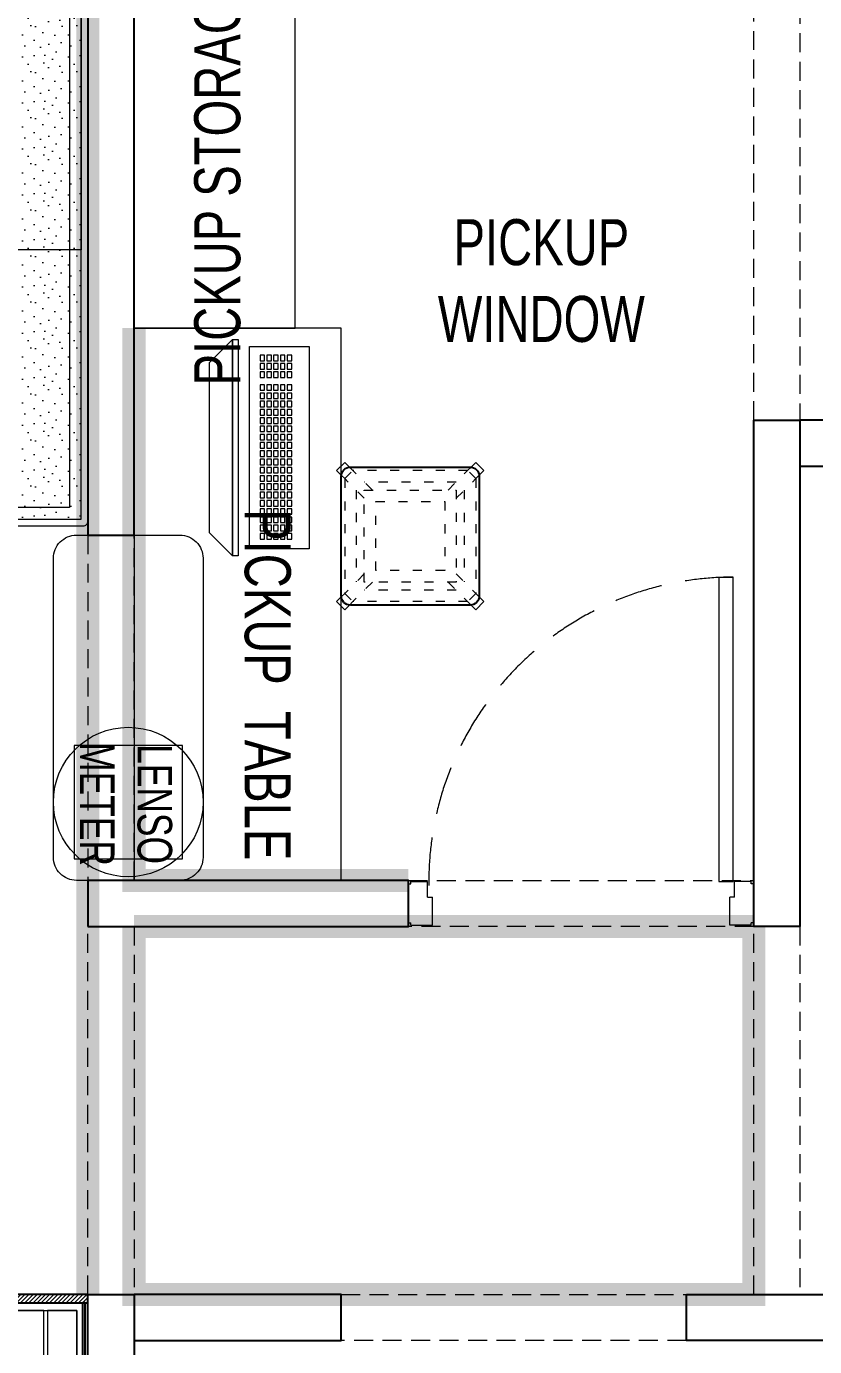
# Model space of a CAD drawing. Header units: feet. Extents: x 2256883 to 2267705, y -6058294 to -6051474.
# Drawn here: x 2264375 to 2266087, y -6056638 to -6053769 of the extents above; entities that cross this region are included whole.
import ezdxf

# ---------------------------------------------------------------- set-up
doc = ezdxf.new("R2010")
doc.units = ezdxf.units.FT
doc.header["$LTSCALE"] = 33
doc.header["$MEASUREMENT"] = 0
for name, pattern in [('a_p6_plan_L18$0$HIDDEN', [0.375, 0.25, -0.125]), ('ACAD_ISO03W100', [30, 12, -18]), ('HIDDEN2', [4.7625, 3.175, -1.5875])]:
    doc.linetypes.add(name, pattern=pattern)
for name, color, linetype, lineweight in [('Door', 2, 'Continuous', 13), ('LENS-CURTAIN', 5, 'a_p6_plan_L18$0$HIDDEN', 9), ('LENS-DOOR', 34, 'Continuous', 20), ('LENS-HATCH', 251, 'Continuous', 5), ('LENS-PARTITION', 21, 'Continuous', 25), ('LENS-TEXT', 31, 'Continuous', 5), ('LENS_TEXT', 31, 'Continuous', 5), ('LK-EQPMT', 3, 'Continuous', 18), ('LK-FF&E FLOOR', 1, 'Continuous', 9), ('LK-FF&E WALL', 1, 'Continuous', 9), ('LK-FLUTTED FINISH', 20, 'Continuous', 30), ('LK-IT', 3, 'Continuous', 18), ('LK-TILES FINISH', 251, 'Continuous', 5), ('LN-ELEVATION-1', 81, 'Continuous', 25), ('LN-ELEVATION-2', 103, 'Continuous', 20), ('LN-ELEVATION-3', 125, 'Continuous', 18), ('LN-ELEVATION-5', 167, 'Continuous', 5), ('LN-HATCH', 251, 'Continuous', 0)]:
    doc.layers.add(name, color=color, linetype=linetype, lineweight=lineweight)
doc.layers.add('LAMINATE FINISH', color=80, linetype='Continuous')
doc.styles.add('LK TXT', font='GILC____.TTF', dxfattribs={"height": 100})
doc.styles.get("Standard").update_dxf_attribs({"font": 'GILC____.TTF'})
pattern_1 = [(45, (7858558.917, 3503823.203), (-4.4901280605, 4.4901280605), [])]

# ---------------------------------------------------------------- blocks, each defined once
blk = doc.blocks.new('CLENS 600 TYPE 6')
at = {"layer": 'LN-ELEVATION-1', "ltscale": 0.5}
blk.add_lwpolyline([(130, -225), (-130, -225, -0.414214), (-150, -205), (-150, 55, -0.414214), (-130, 75), (130, 75, -0.414214), (150, 55), (150, -205, -0.414214)], format="xyb", close=True, dxfattribs=at)
at = {"layer": 'LN-ELEVATION-3', "linetype": 'ACAD_ISO03W100', "ltscale": 0.05}
for p, q in [((-82.3, 25), (-124.7, 67.4)), ((124.7, 67.4), (-124.7, 67.4)), ((82.3, 25), (124.7, 67.4)), ((-100, 7.3), (-142.4, 49.7)), ((-142.4, -199.7), (-142.4, 49.7)), ((99.7, 42.4), (-99.7, 42.4)), ((100, 7.3), (142.4, 49.7)), ((142.4, -199.7), (142.4, 49.7)), ((-117.4, -174.7), (-117.4, 24.7)), ((117.4, -174.7), (117.4, 24.7)), ((-100, -157.3), (-142.4, -199.7)), ((100, -157.3), (142.4, -199.7)), ((-82.3, -175), (-124.7, -217.4)), ((99.7, -192.4), (-99.7, -192.4)), ((82.3, -175), (124.7, -217.4)), ((124.7, -217.4), (-124.7, -217.4))]:
    blk.add_line(p, q, dxfattribs=at)
for points in [[(-132.2, 74.9), (-124.7, 67.4), (-142.4, 49.7), (-149.9, 57.2)], [(132.2, 74.9), (124.7, 67.4), (142.4, 49.7), (149.9, 57.2)], [(-132.2, -224.9), (-124.7, -217.4), (-142.4, -199.7), (-149.9, -207.2)], [(132.2, -224.9), (124.7, -217.4), (142.4, -199.7), (149.9, -207.2)]]:
    blk.add_lwpolyline(points, dxfattribs=at)
for points in [[(100, -175), (-100, -175), (-100, 25), (100, 25)], [(75, -150), (-75, -150), (-75, 0), (75, 0)]]:
    blk.add_lwpolyline(points, close=True, dxfattribs=at)
at = {"layer": 'LN-ELEVATION-5', "ltscale": 0.5}
for points in [[(-149.9, 57.2), (-160.1, 67.4), (-142.4, 85.1), (-132.2, 74.9)], [(149.9, 57.2), (160.1, 67.4), (142.4, 85.1), (132.2, 74.9)], [(-149.9, -207.2), (-160.1, -217.4), (-142.4, -235.1), (-132.2, -224.9)], [(149.9, -207.2), (160.1, -217.4), (142.4, -235.1), (132.2, -224.9)]]:
    blk.add_lwpolyline(points, dxfattribs=at)
blk = doc.blocks.new('*U28')
at = {"layer": 'LK-EQPMT', "ltscale": 12}
blk.add_lwpolyline([(6, 4.9), (-6, 4.9), (-6, -4.9), (6, -4.9)], close=True, dxfattribs=at)
blk = doc.blocks.new('*U29')
at = {"color": 0, "linetype": 'ByBlock', "lineweight": -2}
for p in [(0, 0), (18, 0), (35.9, 0), (53.9, 0), (71.8, 0), (89.8, 0), (107.8, 0), (125.7, 0), (143.7, 0), (161.6, 0), (179.6, 0), (197.6, 0), (215.5, 0), (233.5, 0), (251.4, 0), (269.4, 0), (287.4, 0), (305.3, 0), (323.3, 0), (0, -14.7), (0, -29.5), (18, -14.7), (18, -29.5), (35.9, -14.7), (35.9, -29.5), (53.9, -14.7), (53.9, -29.5), (71.8, -14.7), (71.8, -29.5), (89.8, -14.7), (89.8, -29.5), (107.8, -14.7), (107.8, -29.5), (125.7, -14.7), (125.7, -29.5), (143.7, -14.7), (143.7, -29.5), (161.6, -14.7), (161.6, -29.5), (179.6, -14.7), (179.6, -29.5), (197.6, -14.7), (197.6, -29.5), (215.5, -14.7), (215.5, -29.5), (233.5, -14.7), (233.5, -29.5), (251.4, -14.7), (251.4, -29.5), (269.4, -14.7), (269.4, -29.5), (287.4, -14.7), (287.4, -29.5), (305.3, -14.7), (305.3, -29.5), (323.3, -14.7), (323.3, -29.5), (0, -44.2), (0, -59), (18, -44.2), (18, -59), (35.9, -44.2), (35.9, -59), (53.9, -44.2), (53.9, -59), (71.8, -44.2), (71.8, -59), (89.8, -44.2), (89.8, -59), (107.8, -44.2), (107.8, -59), (125.7, -44.2), (125.7, -59), (143.7, -44.2), (143.7, -59), (161.6, -44.2), (161.6, -59), (179.6, -44.2), (179.6, -59), (197.6, -44.2), (197.6, -59), (215.5, -44.2), (215.5, -59), (233.5, -44.2), (233.5, -59), (251.4, -44.2), (251.4, -59), (269.4, -44.2), (269.4, -59), (287.4, -44.2), (287.4, -59), (305.3, -44.2), (305.3, -59), (323.3, -44.2), (323.3, -59)]:
    blk.add_blockref('*U28', p, dxfattribs=at)
blk = doc.blocks.new('*U26')
at = {"layer": 'LK-EQPMT', "ltscale": 12}
blk.add_lwpolyline([(6, 4.9), (-6, 4.9), (-6, -4.9), (6, -4.9)], close=True, dxfattribs=at)
blk = doc.blocks.new('*U27')
at = {"color": 0, "linetype": 'ByBlock', "lineweight": -2}
for p in [(0, 0), (18, 0), (35.9, 0), (0, -14.7), (0, -29.5), (18, -14.7), (18, -29.5), (35.9, -14.7), (35.9, -29.5), (0, -44.2), (0, -59), (18, -44.2), (18, -59), (35.9, -44.2), (35.9, -59)]:
    blk.add_blockref('*U26', p, dxfattribs=at)
blk = doc.blocks.new('*U20')
at = {"ltscale": 12}
blk.add_lwpolyline([(8, 0), (8, 129.1), (448, 129.1), (448, 0)], close=True, dxfattribs=at)
for name, p in [('*U29', (35.2, 101.6)), ('*U27', (386.6, 101.6))]:
    blk.add_blockref(name, p)
blk = doc.blocks.new('Pickup table PC')
at = {"layer": 'LN-ELEVATION-2', "ltscale": 0.5}
for points in [[(470, 50), (0, 50), (0, 62), (470, 62)], [(420, 0), (50, 0), (0, 50), (470, 50)]]:
    blk.add_lwpolyline(points, close=True, dxfattribs=at)
blk = doc.blocks.new('VC HD 1010')
at = {"layer": 'LN-HATCH', "ltscale": 0.5}
h = blk.add_hatch(dxfattribs=at)
h.set_pattern_fill('ANSI31', color=256, scale=2)
h.set_pattern_definition([(45, (3761554.586, 1795022.936), (-4.490128061, 4.490128061), [])])
h.paths.add_polyline_path([(-505.2, 24), (-505.2, -166), (-499.2, -166), (-499.2, -176), (-505.2, -176), (-505.2, -220), (-487.2, -220), (-487.2, 24)])
h = blk.add_hatch(dxfattribs=at)
h.set_pattern_fill('ANSI31', color=256, scale=2)
h.set_pattern_definition(pattern_1)
h.paths.add_polyline_path([(504.8, 24), (504.8, -166), (498.8, -166), (498.8, -176), (504.8, -176), (504.8, -220), (486.8, -220), (486.8, 24)])
h = blk.add_hatch(dxfattribs=at)
h.set_pattern_fill('ANSI31', color=256, scale=2)
h.set_pattern_definition([(45, (7858741.917, 3503823.203), (-4.4901280605, 4.4901280605), [])])
h.paths.add_polyline_path([(-470.2, -220), (-470.2, -226), (-505.2, -226), (-505.2, -220)])
h = blk.add_hatch(dxfattribs=at)
h.set_pattern_fill('ANSI31', color=256, scale=2)
h.set_pattern_definition(pattern_1)
h.paths.add_polyline_path([(476.8, -220), (476.8, -226), (511.8, -226), (511.8, -220)])
at = {"layer": 'LN-ELEVATION-1', "ltscale": 0.5}
for points in [[(-505.2, 24), (-505.2, -166), (-499.2, -166), (-499.2, -176), (-505.2, -176), (-505.2, -220), (-487.2, -220), (-487.2, 24)], [(486.8, 12), (-487.2, 12), (-487.2, 18), (486.8, 18)], [(504.8, 24), (504.8, -166), (498.8, -166), (498.8, -176), (504.8, -176), (504.8, -220), (486.8, -220), (486.8, 24)], [(-470.2, -220), (-470.2, -226), (-505.2, -226), (-505.2, -220)], [(469.8, -220), (469.8, -226), (504.8, -226), (504.8, -220)]]:
    blk.add_lwpolyline(points, close=True, dxfattribs=at)
at = {"layer": 'LN-ELEVATION-2', "ltscale": 0.5}
blk.add_lwpolyline([(470.2, 0), (-470.2, 0), (-470.2, -208), (470.2, -208)], close=True, dxfattribs=at)
at = {"layer": 'LN-ELEVATION-3', "ltscale": 0.5}
for p, q in [((-487.2, 24), (486.8, 24)), ((-470.2, -220), (469.8, -220)), ((469.8, -226), (-470.2, -226))]:
    blk.add_line(p, q, dxfattribs=at)
for points in [[(-470.2, 0), (-288.5, 0), (-288.5, -64), (-470.2, -64)], [(-280.5, 0), (-98.8, 0), (-98.8, -64), (-280.5, -64)], [(-90.8, 0), (90.8, 0), (90.8, -64), (-90.8, -64)], [(98.8, 0), (280.5, 0), (280.5, -64), (98.8, -64)], [(288.5, 0), (470.2, 0), (470.2, -64), (288.5, -64)], [(-470.2, -136), (-288.5, -136), (-288.5, -72), (-470.2, -72)], [(-280.5, -72), (-98.8, -72), (-98.8, -136), (-280.5, -136)], [(-90.8, -72), (90.8, -72), (90.8, -136), (-90.8, -136)], [(98.8, -72), (280.5, -72), (280.5, -136), (98.8, -136)], [(288.5, -72), (470.2, -72), (470.2, -136), (288.5, -136)], [(-470.2, -144), (-288.5, -144), (-288.5, -208), (-470.2, -208)], [(-280.5, -144), (-98.8, -144), (-98.8, -208), (-280.5, -208)], [(-90.8, -144), (90.8, -144), (90.8, -208), (-90.8, -208)], [(98.8, -144), (280.5, -144), (280.5, -208), (98.8, -208)], [(288.5, -144), (470.2, -144), (470.2, -208), (288.5, -208)]]:
    blk.add_lwpolyline(points, close=True, dxfattribs=at)
blk = doc.blocks.new('*U52')
at = {"layer": 'LENS-DOOR'}
for p, q in [((548121.7, 1779235.3), (548121.7, 1778573.8)), ((548121.7, 1779235.3), (548153, 1779235.3)), ((548153, 1778573.8), (548153, 1779235.3)), ((547447.3, 1778568.6), (547452.5, 1778568.6)), ((547447.3, 1778484.1), (547447.3, 1778568.6)), ((547452.5, 1778573.8), (547488.9, 1778573.8)), ((547452.5, 1778568.6), (547452.5, 1778573.8)), ((547488.9, 1778539.9), (547488.9, 1778573.8)), ((548121.7, 1778573.8), (548153, 1778573.8)), ((548192.1, 1778573.8), (548155.6, 1778573.8)), ((548155.6, 1778539.9), (548155.6, 1778573.8)), ((548192.1, 1778568.6), (548192.1, 1778573.8)), ((548197.3, 1778568.6), (548192.1, 1778568.6)), ((548197.3, 1778484.1), (548197.3, 1778568.6)), ((547488.9, 1778539.9), (547499.3, 1778539.9)), ((547499.3, 1778478.9), (547499.3, 1778539.9)), ((548145.2, 1778478.9), (548145.2, 1778539.9)), ((548155.6, 1778539.9), (548145.2, 1778539.9)), ((547447.3, 1778484.1), (547452.5, 1778484.1)), ((547452.5, 1778478.9), (547452.5, 1778484.1)), ((547452.5, 1778478.9), (547499.3, 1778478.9)), ((548192.1, 1778478.9), (548145.2, 1778478.9)), ((548192.1, 1778478.9), (548192.1, 1778484.1)), ((548197.3, 1778484.1), (548192.1, 1778484.1))]:
    blk.add_line(p, q, dxfattribs=at)
at = {"layer": 'LENS-DOOR', "color": 7, "linetype": 'HIDDEN2'}
blk.add_ellipse((548153, 1778573.8), major_axis=(-661.5, 0), ratio=1, start_param=-1.570791, end_param=0.051209, dxfattribs=at)
blk = doc.blocks.new('2 seater bench')
at = {"layer": 'LENS-HATCH', "lineweight": 0}
h = blk.add_hatch(dxfattribs=at)
h.set_pattern_fill('STIP1', color=177, scale=100, angle=270, pattern_type=2)
h.set_pattern_definition([(270, (6617251.08, -170421.61), (100, -2e-13), [0, -100]), (270, (6617235.08, -170433.61), (100, -2e-13), [0, -100]), (270, (6617211.08, -170428.61), (100, -2e-13), [0, -100]), (270, (6617188.08, -170463.61), (100, -2e-13), [0, -100]), (270, (6617224.08, -170460.61), (100, -2e-13), [0, -100]), (270, (6617248.08, -170487.61), (100, -2e-13), [0, -100]), (270, (6617255.08, -170452.61), (100, -2e-13), [0, -100]), (270, (6617214.08, -170494.61), (100, -2e-13), [0, -100]), (270, (6617182.08, -170489.61), (100, -2e-13), [0, -100]), (270, (6617167.08, -170415.61), (100, -2e-13), [0, -100]), (270, (6617187.08, -170433.61), (100, -2e-13), [0, -100]), (270, (6617168.08, -170447.61), (100, -2e-13), [0, -100]), (270, (6617232.08, -170508.61), (100, -2e-13), [0, -100]), (270, (6617207.08, -170476.61), (100, -2e-13), [0, -100]), (270, (6617240.08, -170468.61), (100, -2e-13), [0, -100]), (270, (6617231.08, -170485.61), (100, -2e-13), [0, -100]), (270, (6617204.08, -170449.61), (100, -2e-13), [0, -100]), (270, (6617258.08, -170477.61), (100, -2e-13), [0, -100]), (270, (6617199.08, -170508.61), (100, -2e-13), [0, -100]), (270, (6617169.08, -170505.61), (100, -2e-13), [0, -100])])
h.paths.add_polyline_path([(585, 210), (0, 210), (0, -210), (585, -210)])
h.paths.add_polyline_path([(0, 245), (0, -210)])
h.paths.add_polyline_path([(-585, 210), (0, 210), (0, -210), (-585, -210)])
at = {"layer": 'LN-ELEVATION-2', "ltscale": 0.5}
for points in [[(-585, 210), (0, 210), (0, -210), (-585, -210)], [(585, 210), (0, 210), (0, -210), (585, -210)]]:
    blk.add_lwpolyline(points, close=True, dxfattribs=at)
at = {"layer": 'LN-ELEVATION-5', "ltscale": 0.5}
blk.add_lwpolyline([(590, 225), (-590, 225, 0.414214), (-600, 215), (-600, -215, 0.414214), (-590, -225), (590, -225, 0.414214), (600, -215), (600, 215, 0.414214)], format="xyb", close=True, dxfattribs=at)
blk.add_lwpolyline([(585, 210), (-585, 210), (-585, -210), (585, -210)], close=True, dxfattribs=at)
at = {"layer": 'LN-ELEVATION-5', "linetype": 'HIDDEN2', "ltscale": 11}
blk.add_lwpolyline([(-560, 185), (560, 185), (560, -185), (-560, -185)], close=True, dxfattribs=at)

msp = doc.modelspace()

# ---------------------------------------------------------------- linework, layer by layer
at = {"layer": 'LAMINATE FINISH', "color": 85, "linetype": 'ACAD_ISO03W100', "ltscale": 0.05, "const_width": 50}
msp.add_lwpolyline([(2265954.6, -6055724.4), (2265204.6, -6055724.4)], dxfattribs=at)
at = {"layer": 'LENS-CURTAIN', "ltscale": 5}
for points in [[(2265954.6, -6054624.4), (2265954.6, -6053659.9), (2266054.6, -6053659.9), (2266054.6, -6054624.4)], [(2264608.5, -6055624.4), (2264608.5, -6054874.4), (2264508.5, -6054874.4), (2264508.5, -6055624.4)], [(2265954.6, -6055724.4), (2265204.6, -6055724.4), (2265204.6, -6055624.4), (2265954.6, -6055624.4)], [(2264508.5, -6056524.4), (2264508.5, -6055724.4), (2264608.5, -6055724.4), (2264608.5, -6056524.4)], [(2265954.6, -6056524.4), (2265954.6, -6055724.4), (2266054.6, -6055724.4), (2266054.6, -6056524.4)], [(2265058.5, -6056524.4), (2265808.5, -6056524.4), (2265808.5, -6056624.4), (2265058.5, -6056624.4)]]:
    msp.add_lwpolyline(points, close=True, dxfattribs=at)
at = {"layer": 'LENS-PARTITION'}
for points in [[(2264508.5, -6051627), (2264508.5, -6054874.4), (2264608.5, -6054874.4), (2264608.5, -6051627)], [(2266054.6, -6055724.4), (2265954.6, -6055724.4), (2265954.6, -6054624.4), (2266054.6, -6054624.4)], [(2266054.6, -6054724.4), (2267554.6, -6054724.4), (2267554.6, -6054624.4), (2266054.6, -6054624.4)], [(2264508.5, -6055724.4), (2265204.6, -6055724.4), (2265204.6, -6055624.4), (2264508.5, -6055624.4)], [(2264608.5, -6057534.4), (2264508.5, -6057534.4), (2264508.5, -6056524.4), (2264608.5, -6056524.4)], [(2264608.5, -6056624.4), (2265058.5, -6056624.4), (2265058.5, -6056524.4), (2264608.5, -6056524.4)], [(2265808.5, -6056524.4), (2267554.6, -6056524.4), (2267554.6, -6056624.4), (2265808.5, -6056624.4)]]:
    msp.add_lwpolyline(points, close=True, dxfattribs=at)
at = {"layer": 'LK-EQPMT'}
msp.add_lwpolyline([(2264478.5, -6055577.3), (2264713.5, -6055577.3), (2264713.5, -6055331.3), (2264478.5, -6055331.3)], close=True, dxfattribs=at)
at = {"layer": 'LK-FF&E WALL'}
for points in [[(2264958.5, -6053524.4), (2264608.5, -6053524.4), (2264608.5, -6054424.4), (2264958.5, -6054424.4)], [(2264608.5, -6054424.4), (2264608.5, -6055624.4), (2265058.5, -6055624.4), (2265058.5, -6054424.4)]]:
    msp.add_lwpolyline(points, close=True, dxfattribs=at)
msp.add_lwpolyline([(2264483.5, -6054874.4), (2264708.5, -6054874.4, -0.414214), (2264758.5, -6054924.4), (2264758.5, -6055574.4, -0.414214), (2264708.5, -6055624.4), (2264483.5, -6055624.4, -0.414214), (2264433.5, -6055574.4), (2264433.5, -6054924.4, -0.414214)], format="xyb", close=True, dxfattribs=at)
msp.add_circle((2264596, -6055454.3), 162.5, dxfattribs=at)
at = {"layer": 'LK-FLUTTED FINISH', "linetype": 'ACAD_ISO03W100', "ltscale": 0.05, "const_width": 50}
msp.add_lwpolyline([(2264508.5, -6053654.3), (2264508.5, -6056524.4)], dxfattribs=at)
at = {"layer": 'LK-TILES FINISH', "color": 212, "linetype": 'ACAD_ISO03W100', "ltscale": 0.05, "const_width": 50}
for points in [[(2265204.6, -6055624.4), (2264608.5, -6055624.4), (2264608.5, -6054424.4)], [(2264608.5, -6055724.4), (2265204.6, -6055724.4)], [(2265954.6, -6055724.4), (2265954.6, -6056524.4), (2264608.5, -6056524.4), (2264608.5, -6055724.4)]]:
    msp.add_lwpolyline(points, dxfattribs=at)

# ---------------------------------------------------------------- block references
at = {"layer": 'Door'}
msp.add_blockref('*U52', (1717757.3, -7834200.8), dxfattribs=at)
at = {"layer": 'LK-FF&E FLOOR', "rotation": 270}
msp.add_blockref('2 seater bench', (2264283.5, -6054254.3), dxfattribs=at)
at = {"layer": 'LK-FF&E WALL', "rotation": 89.99999999999991}
msp.add_blockref('CLENS 600 TYPE 6', (2265133.5, -6054876.2), dxfattribs=at)
at = {"layer": 'LK-FF&E WALL', "xscale": -1, "rotation": 270}
msp.add_blockref('VC HD 1010', (2264484.5, -6057029.3), dxfattribs=at)
at = {"layer": 'LK-IT', "rotation": 270}
msp.add_blockref('Pickup table PC', (2264772.6, -6054449), dxfattribs=at)
at = {"layer": 'LK-IT', "ltscale": 0.5, "rotation": 89.99999999999996}
msp.add_blockref('*U20', (2264988.8, -6054912), dxfattribs=at)

# ---------------------------------------------------------------- texts
at = {"layer": 'LENS-TEXT', "color": 0, "linetype": 'Continuous', "ltscale": 3, "attachment_point": 5, "style": 'LK TXT'}
for s, width, gutter_width, insert, char_height, rotation in [(' PICKUP STORAGE-900', 1099.487, 1, (2264790, -6054005), 100, 90), ('PICKUP  TABLE  ', 783.964, 1, (2264898.3, -6055199.4), 100, 270), ('LENSO\\PMETER', 353.056, 0.5, (2264591.2, -6055458.6), 75, 270)]:
    msp.add_mtext_dynamic_manual_height_columns(s, width=width, gutter_width=gutter_width, heights=[0], dxfattribs=dict(at, insert=insert, char_height=char_height, rotation=rotation))
at = {"layer": 'LENS_TEXT', "linetype": 'Continuous', "ltscale": 3, "insert": (2265493.3, -6054321.7), "char_height": 100, "attachment_point": 5}
msp.add_mtext_dynamic_manual_height_columns('PICKUP WINDOW', width=730.507, gutter_width=1, heights=[0], dxfattribs=at)

doc.saveas('drawing.dxf')
